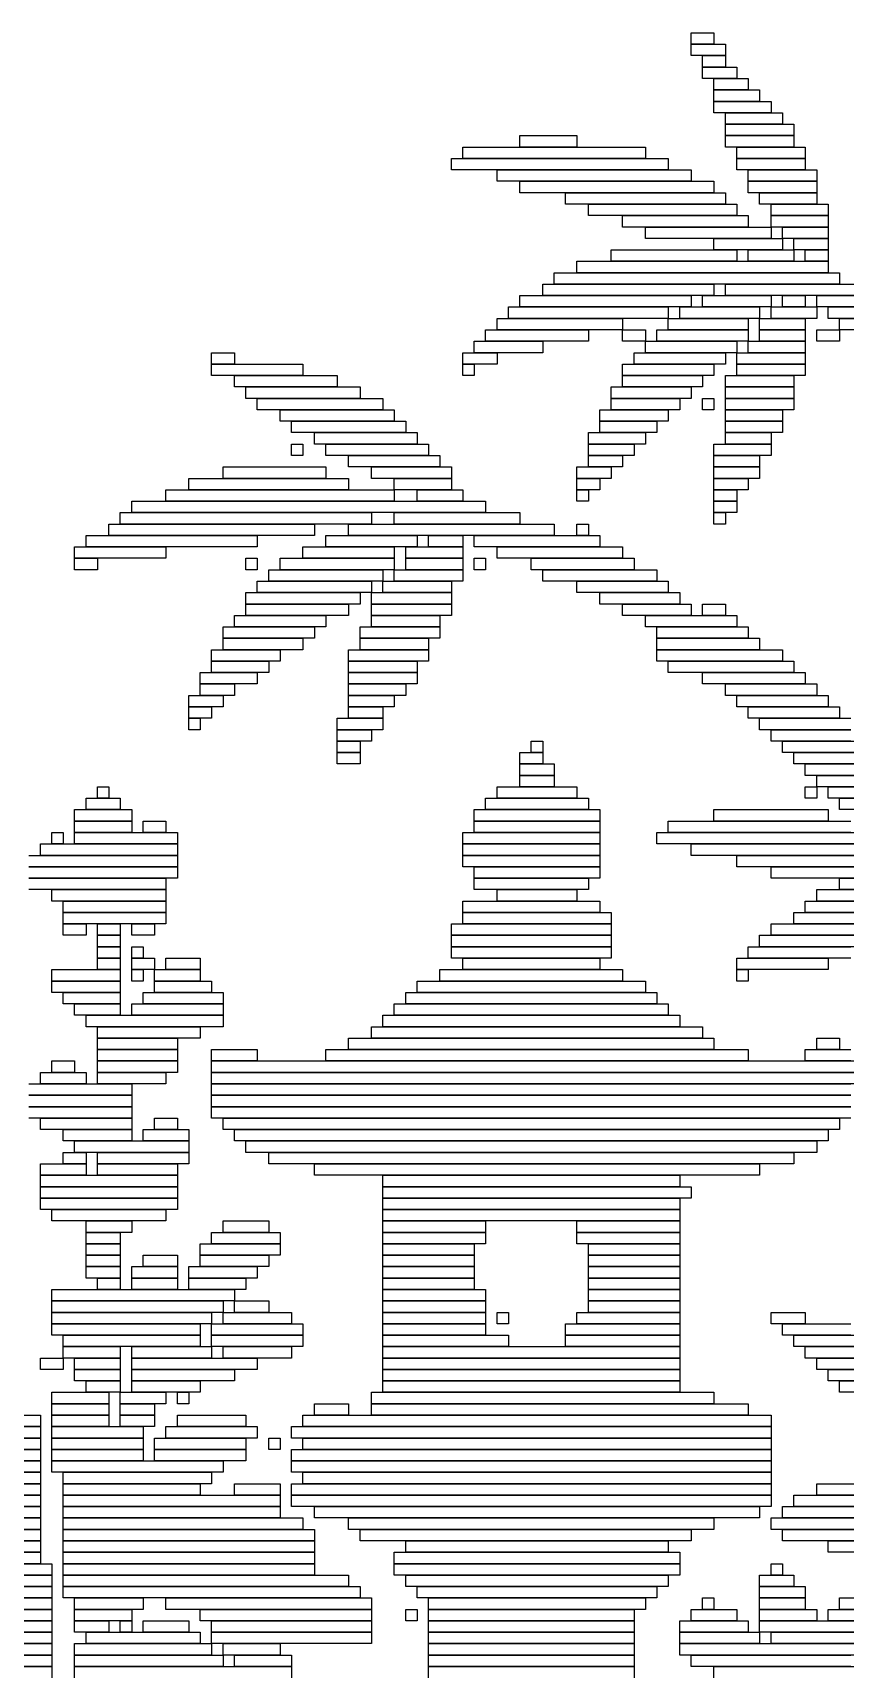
# Model space of a CAD drawing. Extents: x 39 to 985, y 65 to 958.
# Drawn here: x 832.3 to 903.5, y 193.5 to 337 of the extents above; entities that cross this region are included whole.
import ezdxf

# ---------------------------------------------------------------- set-up
doc = ezdxf.new("R2010")
doc.units = 0

msp = doc.modelspace()

# ---------------------------------------------------------------- linework, layer by layer
for p, q in [((890, 337), (892, 337)), ((890, 336), (890, 337)), ((892, 336), (890, 336)), ((890, 336), (893, 336)), ((890, 335), (890, 336)), ((892, 337), (892, 336)), ((893, 336), (893, 335)), ((893, 335), (890, 335)), ((891, 335), (893, 335)), ((891, 334), (891, 335)), ((893, 335), (893, 334)), ((893, 334), (891, 334)), ((891, 334), (894, 334)), ((891, 333), (891, 334)), ((894, 333), (891, 333)), ((892, 333), (895, 333)), ((892, 332), (892, 333)), ((894, 334), (894, 333)), ((895, 333), (895, 332)), ((895, 332), (892, 332)), ((892, 332), (896, 332)), ((892, 331), (892, 332)), ((896, 332), (896, 331)), ((896, 331), (892, 331)), ((892, 331), (897, 331)), ((892, 330), (892, 331)), ((897, 331), (897, 330)), ((897, 330), (892, 330)), ((893, 330), (898, 330)), ((893, 329), (893, 330)), ((898, 329), (893, 329)), ((893, 329), (899, 329)), ((893, 328), (893, 329)), ((898, 330), (898, 329)), ((899, 329), (899, 328)), ((875, 328), (880, 328)), ((875, 327), (875, 328)), ((880, 328), (880, 327)), ((899, 328), (893, 328)), ((893, 328), (899, 328)), ((893, 327), (893, 328)), ((899, 328), (899, 327)), ((869, 326), (888, 326)), ((869, 325), (869, 326)), ((870, 327), (886, 327)), ((870, 326), (870, 327)), ((886, 326), (870, 326)), ((880, 327), (875, 327)), ((886, 327), (886, 326)), ((888, 326), (888, 325)), ((899, 327), (893, 327)), ((894, 327), (900, 327)), ((894, 326), (894, 327)), ((900, 326), (894, 326)), ((894, 326), (900, 326)), ((894, 325), (894, 326)), ((900, 327), (900, 326)), ((900, 326), (900, 325)), ((888, 325), (869, 325)), ((873, 325), (890, 325)), ((873, 324), (873, 325)), ((890, 325), (890, 324)), ((900, 325), (894, 325)), ((895, 325), (901, 325)), ((895, 324), (895, 325)), ((901, 325), (901, 324)), ((890, 324), (873, 324)), ((875, 324), (892, 324)), ((875, 323), (875, 324)), ((892, 323), (875, 323)), ((879, 323), (893, 323)), ((879, 322), (879, 323)), ((892, 324), (892, 323)), ((893, 323), (893, 322)), ((901, 324), (895, 324)), ((895, 324), (901, 324)), ((895, 323), (895, 324)), ((901, 323), (895, 323)), ((896, 323), (901, 323)), ((896, 322), (896, 323)), ((901, 324), (901, 323)), ((901, 323), (901, 322)), ((893, 322), (879, 322)), ((881, 322), (894, 322)), ((881, 321), (881, 322)), ((894, 322), (894, 321)), ((901, 322), (896, 322)), ((897, 322), (902, 322)), ((897, 321), (897, 322)), ((902, 322), (902, 321)), ((894, 321), (881, 321)), ((884, 321), (895, 321)), ((884, 320), (884, 321)), ((895, 321), (895, 320)), ((902, 321), (897, 321)), ((897, 321), (902, 321)), ((897, 320), (897, 321)), ((902, 321), (902, 320)), ((895, 320), (884, 320)), ((886, 320), (897, 320)), ((886, 319), (886, 320)), ((897, 319), (886, 319)), ((892, 319), (898, 319)), ((892, 318), (892, 319)), ((902, 320), (897, 320)), ((897, 320), (897, 319)), ((898, 320), (902, 320)), ((898, 319), (898, 320)), ((902, 319), (898, 319)), ((898, 319), (898, 318)), ((899, 319), (902, 319)), ((899, 318), (899, 319)), ((902, 320), (902, 319)), ((902, 319), (902, 318)), ((883, 318), (894, 318)), ((883, 317), (883, 318)), ((898, 318), (892, 318)), ((894, 318), (894, 317)), ((895, 318), (899, 318)), ((895, 317), (895, 318)), ((902, 318), (899, 318)), ((899, 318), (899, 317)), ((900, 318), (902, 318)), ((900, 317), (900, 318)), ((902, 318), (902, 317)), ((878, 316), (903, 316)), ((878, 315), (878, 316)), ((880, 317), (902, 317)), ((880, 316), (880, 317)), ((902, 316), (880, 316)), ((894, 317), (883, 317)), ((899, 317), (895, 317)), ((902, 317), (900, 317)), ((902, 317), (902, 316)), ((903, 316), (903, 315)), ((877, 315), (892, 315)), ((877, 314), (877, 315)), ((903, 315), (878, 315)), ((892, 315), (892, 314)), ((893, 315), (905, 315)), ((893, 314), (893, 315)), ((874, 313), (888, 313)), ((874, 312), (874, 313)), ((875, 314), (890, 314)), ((875, 313), (875, 314)), ((890, 313), (875, 313)), ((892, 314), (877, 314)), ((888, 313), (888, 312)), ((889, 313), (896, 313)), ((889, 312), (889, 313)), ((890, 314), (890, 313)), ((891, 314), (897, 314)), ((891, 313), (891, 314)), ((897, 313), (891, 313)), ((905, 314), (893, 314)), ((896, 313), (896, 312)), ((897, 314), (897, 313)), ((897, 313), (901, 313)), ((897, 312), (897, 313)), ((898, 314), (900, 314)), ((898, 313), (898, 314)), ((900, 313), (898, 313)), ((900, 314), (900, 313)), ((901, 314), (906, 314)), ((901, 313), (901, 314)), ((906, 313), (901, 313)), ((901, 313), (901, 312)), ((902, 313), (907, 313)), ((902, 312), (902, 313)), ((873, 312), (884, 312)), ((873, 311), (873, 312)), ((888, 312), (874, 312)), ((884, 312), (884, 311)), ((888, 312), (895, 312)), ((888, 311), (888, 312)), ((896, 312), (889, 312)), ((895, 312), (895, 311)), ((896, 312), (900, 312)), ((896, 311), (896, 312)), ((901, 312), (897, 312)), ((900, 312), (900, 311)), ((907, 312), (902, 312)), ((903, 312), (908, 312)), ((903, 311), (903, 312)), ((871, 310), (877, 310)), ((871, 309), (871, 310)), ((872, 311), (881, 311)), ((872, 310), (872, 311)), ((881, 310), (872, 310)), ((884, 311), (873, 311)), ((877, 310), (877, 309)), ((881, 311), (881, 310)), ((884, 311), (886, 311)), ((884, 310), (884, 311)), ((886, 310), (884, 310)), ((886, 311), (886, 310)), ((886, 310), (894, 310)), ((886, 309), (886, 310)), ((887, 311), (895, 311)), ((887, 310), (887, 311)), ((895, 310), (887, 310)), ((895, 311), (888, 311)), ((894, 310), (894, 309)), ((895, 311), (895, 310)), ((895, 310), (900, 310)), ((895, 309), (895, 310)), ((900, 311), (896, 311)), ((896, 311), (900, 311)), ((896, 310), (896, 311)), ((900, 310), (896, 310)), ((900, 311), (900, 310)), ((900, 310), (900, 309)), ((901, 311), (903, 311)), ((901, 310), (901, 311)), ((903, 310), (901, 310)), ((908, 311), (903, 311)), ((903, 311), (903, 310)), ((848, 309), (850, 309)), ((848, 308), (848, 309)), ((850, 309), (850, 308)), ((870, 309), (873, 309)), ((870, 308), (870, 309)), ((877, 309), (871, 309)), ((873, 309), (873, 308)), ((885, 309), (893, 309)), ((885, 308), (885, 309)), ((894, 309), (886, 309)), ((893, 309), (893, 308)), ((894, 309), (900, 309)), ((894, 308), (894, 309)), ((900, 309), (895, 309)), ((900, 309), (900, 308)), ((850, 308), (848, 308)), ((848, 308), (856, 308)), ((848, 307), (848, 308)), ((856, 308), (856, 307)), ((873, 308), (870, 308)), ((870, 308), (871, 308)), ((870, 307), (870, 308)), ((871, 308), (871, 307)), ((884, 308), (892, 308)), ((884, 307), (884, 308)), ((893, 308), (885, 308)), ((892, 308), (892, 307)), ((900, 308), (894, 308)), ((894, 308), (900, 308)), ((894, 307), (894, 308)), ((900, 308), (900, 307)), ((856, 307), (848, 307)), ((850, 307), (859, 307)), ((850, 306), (850, 307)), ((859, 306), (850, 306)), ((851, 306), (861, 306)), ((851, 305), (851, 306)), ((859, 307), (859, 306)), ((861, 306), (861, 305)), ((871, 307), (870, 307)), ((883, 306), (890, 306)), ((883, 305), (883, 306)), ((892, 307), (884, 307)), ((884, 307), (891, 307)), ((884, 306), (884, 307)), ((891, 306), (884, 306)), ((890, 306), (890, 305)), ((891, 307), (891, 306)), ((893, 307), (899, 307)), ((893, 306), (893, 307)), ((899, 306), (893, 306)), ((893, 306), (899, 306)), ((893, 305), (893, 306)), ((900, 307), (894, 307)), ((899, 307), (899, 306)), ((899, 306), (899, 305)), ((861, 305), (851, 305)), ((852, 305), (863, 305)), ((852, 304), (852, 305)), ((863, 305), (863, 304)), ((890, 305), (883, 305)), ((883, 305), (889, 305)), ((883, 304), (883, 305)), ((889, 305), (889, 304)), ((891, 305), (892, 305)), ((891, 304), (891, 305)), ((892, 305), (892, 304)), ((899, 305), (893, 305)), ((893, 305), (899, 305)), ((893, 304), (893, 305)), ((899, 305), (899, 304)), ((863, 304), (852, 304)), ((854, 304), (864, 304)), ((854, 303), (854, 304)), ((864, 303), (854, 303)), ((855, 303), (865, 303)), ((855, 302), (855, 303)), ((864, 304), (864, 303)), ((865, 303), (865, 302)), ((882, 304), (888, 304)), ((882, 303), (882, 304)), ((888, 303), (882, 303)), ((882, 303), (887, 303)), ((882, 302), (882, 303)), ((889, 304), (883, 304)), ((887, 303), (887, 302)), ((888, 304), (888, 303)), ((892, 304), (891, 304)), ((899, 304), (893, 304)), ((893, 304), (898, 304)), ((893, 303), (893, 304)), ((898, 303), (893, 303)), ((893, 303), (898, 303)), ((893, 302), (893, 303)), ((898, 304), (898, 303)), ((898, 303), (898, 302)), ((865, 302), (855, 302)), ((857, 302), (866, 302)), ((857, 301), (857, 302)), ((866, 302), (866, 301)), ((881, 302), (886, 302)), ((881, 301), (881, 302)), ((887, 302), (882, 302)), ((886, 302), (886, 301)), ((898, 302), (893, 302)), ((893, 302), (897, 302)), ((893, 301), (893, 302)), ((897, 302), (897, 301)), ((855, 301), (856, 301)), ((855, 300), (855, 301)), ((856, 300), (855, 300)), ((856, 301), (856, 300)), ((866, 301), (857, 301)), ((858, 301), (867, 301)), ((858, 300), (858, 301)), ((867, 300), (858, 300)), ((860, 300), (868, 300)), ((860, 299), (860, 300)), ((867, 301), (867, 300)), ((868, 300), (868, 299)), ((886, 301), (881, 301)), ((881, 301), (885, 301)), ((881, 300), (881, 301)), ((885, 300), (881, 300)), ((881, 300), (884, 300)), ((881, 299), (881, 300)), ((884, 300), (884, 299)), ((885, 301), (885, 300)), ((892, 301), (897, 301)), ((892, 300), (892, 301)), ((897, 300), (892, 300)), ((892, 300), (896, 300)), ((892, 299), (892, 300)), ((897, 301), (893, 301)), ((896, 300), (896, 299)), ((897, 301), (897, 300)), ((849, 299), (858, 299)), ((849, 298), (849, 299)), ((858, 299), (858, 298)), ((868, 299), (860, 299)), ((862, 299), (869, 299)), ((862, 298), (862, 299)), ((869, 299), (869, 298)), ((880, 299), (883, 299)), ((880, 298), (880, 299)), ((884, 299), (881, 299)), ((883, 299), (883, 298)), ((896, 299), (892, 299)), ((892, 299), (896, 299)), ((892, 298), (892, 299)), ((896, 299), (896, 298)), ((846, 298), (860, 298)), ((846, 297), (846, 298)), ((858, 298), (849, 298)), ((860, 298), (860, 297)), ((869, 298), (862, 298)), ((864, 298), (869, 298)), ((864, 297), (864, 298)), ((869, 298), (869, 297)), ((883, 298), (880, 298)), ((880, 298), (882, 298)), ((880, 297), (880, 298)), ((882, 298), (882, 297)), ((896, 298), (892, 298)), ((892, 298), (895, 298)), ((892, 297), (892, 298)), ((895, 298), (895, 297)), ((841, 296), (872, 296)), ((841, 295), (841, 296)), ((844, 297), (864, 297)), ((844, 296), (844, 297)), ((864, 296), (844, 296)), ((860, 297), (846, 297)), ((869, 297), (864, 297)), ((864, 297), (864, 296)), ((866, 297), (870, 297)), ((866, 296), (866, 297)), ((870, 296), (866, 296)), ((870, 297), (870, 296)), ((872, 296), (872, 295)), ((882, 297), (880, 297)), ((880, 297), (881, 297)), ((880, 296), (880, 297)), ((881, 296), (880, 296)), ((881, 297), (881, 296)), ((895, 297), (892, 297)), ((892, 297), (894, 297)), ((892, 296), (892, 297)), ((894, 296), (892, 296)), ((892, 296), (894, 296)), ((892, 295), (892, 296)), ((894, 297), (894, 296)), ((894, 296), (894, 295)), ((840, 295), (862, 295)), ((840, 294), (840, 295)), ((872, 295), (841, 295)), ((862, 295), (862, 294)), ((864, 295), (875, 295)), ((864, 294), (864, 295)), ((875, 295), (875, 294)), ((894, 295), (892, 295)), ((892, 295), (893, 295)), ((892, 294), (892, 295)), ((893, 295), (893, 294)), ((837, 293), (852, 293)), ((837, 292), (837, 293)), ((839, 294), (857, 294)), ((839, 293), (839, 294)), ((857, 293), (839, 293)), ((862, 294), (840, 294)), ((852, 293), (852, 292)), ((857, 294), (857, 293)), ((858, 293), (866, 293)), ((858, 292), (858, 293)), ((860, 294), (878, 294)), ((860, 293), (860, 294)), ((878, 293), (860, 293)), ((875, 294), (864, 294)), ((866, 293), (866, 292)), ((867, 293), (870, 293)), ((867, 292), (867, 293)), ((870, 293), (870, 292)), ((871, 293), (882, 293)), ((871, 292), (871, 293)), ((878, 294), (878, 293)), ((880, 294), (881, 294)), ((880, 293), (880, 294)), ((881, 293), (880, 293)), ((881, 294), (881, 293)), ((882, 293), (882, 292)), ((893, 294), (892, 294)), ((836, 292), (844, 292)), ((836, 291), (836, 292)), ((852, 292), (837, 292)), ((844, 292), (844, 291)), ((856, 292), (864, 292)), ((856, 291), (856, 292)), ((866, 292), (858, 292)), ((864, 292), (864, 291)), ((865, 292), (870, 292)), ((865, 291), (865, 292)), ((870, 292), (867, 292)), ((870, 292), (870, 291)), ((882, 292), (871, 292)), ((873, 292), (884, 292)), ((873, 291), (873, 292)), ((884, 292), (884, 291)), ((844, 291), (836, 291)), ((836, 291), (838, 291)), ((836, 290), (836, 291)), ((838, 290), (836, 290)), ((838, 291), (838, 290)), ((851, 291), (852, 291)), ((851, 290), (851, 291)), ((852, 290), (851, 290)), ((852, 291), (852, 290)), ((853, 290), (863, 290)), ((853, 289), (853, 290)), ((854, 291), (864, 291)), ((854, 290), (854, 291)), ((864, 290), (854, 290)), ((864, 291), (856, 291)), ((863, 290), (863, 289)), ((864, 291), (864, 290)), ((864, 290), (870, 290)), ((864, 289), (864, 290)), ((870, 291), (865, 291)), ((865, 291), (870, 291)), ((865, 290), (865, 291)), ((870, 290), (865, 290)), ((870, 291), (870, 290)), ((870, 290), (870, 289)), ((871, 291), (872, 291)), ((871, 290), (871, 291)), ((872, 290), (871, 290)), ((872, 291), (872, 290)), ((884, 291), (873, 291)), ((876, 291), (885, 291)), ((876, 290), (876, 291)), ((885, 290), (876, 290)), ((877, 290), (887, 290)), ((877, 289), (877, 290)), ((885, 291), (885, 290)), ((887, 290), (887, 289)), ((852, 289), (862, 289)), ((852, 288), (852, 289)), ((863, 289), (853, 289)), ((862, 289), (862, 288)), ((863, 289), (869, 289)), ((863, 288), (863, 289)), ((870, 289), (864, 289)), ((869, 289), (869, 288)), ((887, 289), (877, 289)), ((880, 289), (888, 289)), ((880, 288), (880, 289)), ((888, 289), (888, 288)), ((851, 288), (861, 288)), ((851, 287), (851, 288)), ((861, 287), (851, 287)), ((851, 287), (860, 287)), ((851, 286), (851, 287)), ((862, 288), (852, 288)), ((860, 287), (860, 286)), ((861, 288), (861, 287)), ((862, 288), (869, 288)), ((862, 287), (862, 288)), ((869, 287), (862, 287)), ((862, 287), (869, 287)), ((862, 286), (862, 287)), ((869, 288), (863, 288)), ((869, 288), (869, 287)), ((869, 287), (869, 286)), ((888, 288), (880, 288)), ((882, 288), (889, 288)), ((882, 287), (882, 288)), ((889, 287), (882, 287)), ((884, 287), (890, 287)), ((884, 286), (884, 287)), ((889, 288), (889, 287)), ((890, 287), (890, 286)), ((891, 287), (893, 287)), ((891, 286), (891, 287)), ((893, 287), (893, 286)), ((850, 286), (858, 286)), ((850, 285), (850, 286)), ((860, 286), (851, 286)), ((858, 286), (858, 285)), ((869, 286), (862, 286)), ((862, 286), (868, 286)), ((862, 285), (862, 286)), ((868, 286), (868, 285)), ((890, 286), (884, 286)), ((886, 286), (894, 286)), ((886, 285), (886, 286)), ((893, 286), (891, 286)), ((894, 286), (894, 285)), ((849, 285), (857, 285)), ((849, 284), (849, 285)), ((858, 285), (850, 285)), ((857, 285), (857, 284)), ((861, 285), (868, 285)), ((861, 284), (861, 285)), ((868, 285), (862, 285)), ((868, 285), (868, 284)), ((894, 285), (886, 285)), ((887, 285), (895, 285)), ((887, 284), (887, 285)), ((895, 285), (895, 284)), ((848, 283), (854, 283)), ((848, 282), (848, 283)), ((857, 284), (849, 284)), ((849, 284), (856, 284)), ((849, 283), (849, 284)), ((856, 283), (849, 283)), ((854, 283), (854, 282)), ((856, 284), (856, 283)), ((860, 283), (867, 283)), ((860, 282), (860, 283)), ((868, 284), (861, 284)), ((861, 284), (867, 284)), ((861, 283), (861, 284)), ((867, 283), (861, 283)), ((867, 284), (867, 283)), ((867, 283), (867, 282)), ((895, 284), (887, 284)), ((887, 284), (896, 284)), ((887, 283), (887, 284)), ((896, 283), (887, 283)), ((887, 283), (898, 283)), ((887, 282), (887, 283)), ((896, 284), (896, 283)), ((898, 283), (898, 282)), ((854, 282), (848, 282)), ((848, 282), (853, 282)), ((848, 281), (848, 282)), ((853, 282), (853, 281)), ((867, 282), (860, 282)), ((860, 282), (866, 282)), ((860, 281), (860, 282)), ((866, 282), (866, 281)), ((898, 282), (887, 282)), ((888, 282), (899, 282)), ((888, 281), (888, 282)), ((899, 282), (899, 281)), ((847, 281), (852, 281)), ((847, 280), (847, 281)), ((852, 280), (847, 280)), ((847, 280), (850, 280)), ((847, 279), (847, 280)), ((853, 281), (848, 281)), ((850, 280), (850, 279)), ((852, 281), (852, 280)), ((866, 281), (860, 281)), ((860, 281), (866, 281)), ((860, 280), (860, 281)), ((866, 280), (860, 280)), ((860, 280), (865, 280)), ((860, 279), (860, 280)), ((865, 280), (865, 279)), ((866, 281), (866, 280)), ((899, 281), (888, 281)), ((891, 281), (900, 281)), ((891, 280), (891, 281)), ((900, 280), (891, 280)), ((893, 280), (901, 280)), ((893, 279), (893, 280)), ((900, 281), (900, 280)), ((901, 280), (901, 279)), ((846, 279), (849, 279)), ((846, 278), (846, 279)), ((850, 279), (847, 279)), ((849, 279), (849, 278)), ((865, 279), (860, 279)), ((860, 279), (864, 279)), ((860, 278), (860, 279)), ((864, 279), (864, 278)), ((901, 279), (893, 279)), ((894, 279), (902, 279)), ((894, 278), (894, 279)), ((902, 279), (902, 278)), ((849, 278), (846, 278)), ((846, 278), (848, 278)), ((846, 277), (846, 278)), ((848, 277), (846, 277)), ((846, 277), (847, 277)), ((846, 276), (846, 277)), ((847, 277), (847, 276)), ((848, 278), (848, 277)), ((859, 277), (863, 277)), ((859, 276), (859, 277)), ((864, 278), (860, 278)), ((860, 278), (863, 278)), ((860, 277), (860, 278)), ((863, 277), (860, 277)), ((863, 278), (863, 277)), ((863, 277), (863, 276)), ((902, 278), (894, 278)), ((895, 278), (903, 278)), ((895, 277), (895, 278)), ((903, 277), (895, 277)), ((896, 277), (904, 277)), ((896, 276), (896, 277)), ((903, 278), (903, 277)), ((847, 276), (846, 276)), ((863, 276), (859, 276)), ((859, 276), (862, 276)), ((859, 275), (859, 276)), ((862, 276), (862, 275)), ((904, 276), (896, 276)), ((897, 276), (904, 276)), ((897, 275), (897, 276)), ((862, 275), (859, 275)), ((859, 275), (861, 275)), ((859, 274), (859, 275)), ((861, 275), (861, 274)), ((876, 275), (877, 275)), ((876, 274), (876, 275)), ((877, 275), (877, 274)), ((904, 275), (897, 275)), ((898, 275), (905, 275)), ((898, 274), (898, 275)), ((861, 274), (859, 274)), ((859, 274), (861, 274)), ((859, 273), (859, 274)), ((861, 273), (859, 273)), ((861, 274), (861, 273)), ((875, 274), (877, 274)), ((875, 273), (875, 274)), ((877, 273), (875, 273)), ((875, 273), (878, 273)), ((875, 272), (875, 273)), ((877, 274), (876, 274)), ((877, 274), (877, 273)), ((878, 273), (878, 272)), ((905, 274), (898, 274)), ((899, 274), (911, 274)), ((899, 273), (899, 274)), ((911, 273), (899, 273)), ((900, 273), (906, 273)), ((900, 272), (900, 273)), ((878, 272), (875, 272)), ((875, 272), (878, 272)), ((875, 271), (875, 272)), ((878, 272), (878, 271)), ((906, 272), (900, 272)), ((901, 272), (911, 272)), ((901, 271), (901, 272)), ((837, 270), (840, 270)), ((837, 269), (837, 270)), ((838, 271), (839, 271)), ((838, 270), (838, 271)), ((839, 270), (838, 270)), ((839, 271), (839, 270)), ((840, 270), (840, 269)), ((872, 270), (881, 270)), ((872, 269), (872, 270)), ((873, 271), (880, 271)), ((873, 270), (873, 271)), ((880, 270), (873, 270)), ((878, 271), (875, 271)), ((880, 271), (880, 270)), ((881, 270), (881, 269)), ((900, 271), (901, 271)), ((900, 270), (900, 271)), ((901, 270), (900, 270)), ((911, 271), (901, 271)), ((901, 271), (901, 270)), ((902, 271), (907, 271)), ((902, 270), (902, 271)), ((907, 270), (902, 270)), ((903, 270), (910, 270)), ((903, 269), (903, 270)), ((836, 269), (841, 269)), ((836, 268), (836, 269)), ((840, 269), (837, 269)), ((841, 269), (841, 268)), ((871, 269), (882, 269)), ((871, 268), (871, 269)), ((881, 269), (872, 269)), ((882, 269), (882, 268)), ((892, 269), (902, 269)), ((892, 268), (892, 269)), ((902, 269), (902, 268)), ((910, 269), (903, 269)), ((834, 267), (835, 267)), ((834, 266), (834, 267)), ((835, 267), (835, 266)), ((841, 268), (836, 268)), ((836, 268), (841, 268)), ((836, 267), (836, 268)), ((841, 267), (836, 267)), ((836, 267), (845, 267)), ((836, 266), (836, 267)), ((841, 268), (841, 267)), ((842, 268), (844, 268)), ((842, 267), (842, 268)), ((844, 267), (842, 267)), ((844, 268), (844, 267)), ((845, 267), (845, 266)), ((870, 267), (882, 267)), ((870, 266), (870, 267)), ((882, 268), (871, 268)), ((871, 268), (882, 268)), ((871, 267), (871, 268)), ((882, 267), (871, 267)), ((882, 268), (882, 267)), ((882, 267), (882, 266)), ((887, 267), (905, 267)), ((887, 266), (887, 267)), ((888, 268), (904, 268)), ((888, 267), (888, 268)), ((904, 267), (888, 267)), ((902, 268), (892, 268)), ((833, 266), (845, 266)), ((833, 265), (833, 266)), ((835, 266), (834, 266)), ((845, 266), (836, 266)), ((845, 266), (845, 265)), ((882, 266), (870, 266)), ((870, 266), (882, 266)), ((870, 265), (870, 266)), ((882, 266), (882, 265)), ((905, 266), (887, 266)), ((890, 266), (906, 266)), ((890, 265), (890, 266)), ((832, 265), (845, 265)), ((845, 265), (833, 265)), ((845, 265), (845, 264)), ((882, 265), (870, 265)), ((870, 265), (882, 265)), ((870, 264), (870, 265)), ((882, 265), (882, 264)), ((906, 265), (890, 265)), ((894, 265), (907, 265)), ((894, 264), (894, 265)), ((845, 264), (832, 264)), ((832, 264), (845, 264)), ((845, 263), (832, 263)), ((832, 263), (844, 263)), ((844, 263), (844, 262)), ((845, 264), (845, 263)), ((882, 264), (870, 264)), ((871, 264), (882, 264)), ((871, 263), (871, 264)), ((882, 263), (871, 263)), ((871, 263), (881, 263)), ((871, 262), (871, 263)), ((881, 263), (881, 262)), ((882, 264), (882, 263)), ((907, 264), (894, 264)), ((897, 264), (915, 264)), ((897, 263), (897, 264)), ((915, 263), (897, 263)), ((903, 263), (915, 263)), ((903, 262), (903, 263)), ((844, 262), (832, 262)), ((834, 262), (844, 262)), ((834, 261), (834, 262)), ((844, 262), (844, 261)), ((881, 262), (871, 262)), ((873, 262), (880, 262)), ((873, 261), (873, 262)), ((880, 262), (880, 261)), ((901, 262), (914, 262)), ((901, 261), (901, 262)), ((915, 262), (903, 262)), ((844, 261), (834, 261)), ((835, 261), (844, 261)), ((835, 260), (835, 261)), ((844, 260), (835, 260)), ((835, 260), (844, 260)), ((835, 259), (835, 260)), ((844, 261), (844, 260)), ((844, 260), (844, 259)), ((870, 261), (882, 261)), ((870, 260), (870, 261)), ((882, 260), (870, 260)), ((870, 260), (883, 260)), ((870, 259), (870, 260)), ((880, 261), (873, 261)), ((882, 261), (882, 260)), ((883, 260), (883, 259)), ((899, 260), (915, 260)), ((899, 259), (899, 260)), ((900, 261), (914, 261)), ((900, 260), (900, 261)), ((914, 260), (900, 260)), ((914, 261), (901, 261)), ((844, 259), (835, 259)), ((835, 259), (837, 259)), ((835, 258), (835, 259)), ((837, 259), (837, 258)), ((838, 259), (840, 259)), ((838, 258), (838, 259)), ((840, 259), (840, 258)), ((841, 259), (843, 259)), ((841, 258), (841, 259)), ((843, 259), (843, 258)), ((869, 259), (883, 259)), ((869, 258), (869, 259)), ((883, 259), (870, 259)), ((883, 259), (883, 258)), ((897, 259), (908, 259)), ((897, 258), (897, 259)), ((915, 259), (899, 259)), ((837, 258), (835, 258)), ((840, 258), (838, 258)), ((838, 258), (840, 258)), ((838, 257), (838, 258)), ((840, 257), (838, 257)), ((838, 257), (840, 257)), ((838, 256), (838, 257)), ((840, 258), (840, 257)), ((840, 257), (840, 256)), ((843, 258), (841, 258)), ((841, 257), (842, 257)), ((841, 256), (841, 257)), ((842, 257), (842, 256)), ((883, 258), (869, 258)), ((869, 258), (883, 258)), ((869, 257), (869, 258)), ((883, 257), (869, 257)), ((869, 257), (883, 257)), ((869, 256), (869, 257)), ((883, 258), (883, 257)), ((883, 257), (883, 256)), ((895, 257), (904, 257)), ((895, 256), (895, 257)), ((896, 258), (906, 258)), ((896, 257), (896, 258)), ((906, 257), (896, 257)), ((908, 258), (897, 258)), ((840, 256), (838, 256)), ((838, 256), (840, 256)), ((838, 255), (838, 256)), ((840, 256), (840, 255)), ((842, 256), (841, 256)), ((841, 256), (843, 256)), ((841, 255), (841, 256)), ((843, 256), (843, 255)), ((844, 256), (847, 256)), ((844, 255), (844, 256)), ((847, 256), (847, 255)), ((883, 256), (869, 256)), ((870, 256), (882, 256)), ((870, 255), (870, 256)), ((882, 256), (882, 255)), ((894, 256), (902, 256)), ((894, 255), (894, 256)), ((904, 256), (895, 256)), ((902, 256), (902, 255)), ((834, 255), (840, 255)), ((834, 254), (834, 255)), ((840, 254), (834, 254)), ((834, 254), (840, 254)), ((834, 253), (834, 254)), ((840, 255), (838, 255)), ((840, 255), (840, 254)), ((840, 254), (840, 253)), ((843, 255), (841, 255)), ((841, 255), (842, 255)), ((841, 254), (841, 255)), ((842, 254), (841, 254)), ((842, 255), (842, 254)), ((843, 255), (847, 255)), ((843, 254), (843, 255)), ((847, 254), (843, 254)), ((843, 254), (848, 254)), ((843, 253), (843, 254)), ((847, 255), (844, 255)), ((847, 255), (847, 254)), ((848, 254), (848, 253)), ((866, 254), (886, 254)), ((866, 253), (866, 254)), ((868, 255), (884, 255)), ((868, 254), (868, 255)), ((884, 254), (868, 254)), ((882, 255), (870, 255)), ((884, 255), (884, 254)), ((886, 254), (886, 253)), ((902, 255), (894, 255)), ((894, 255), (895, 255)), ((894, 254), (894, 255)), ((895, 254), (894, 254)), ((895, 255), (895, 254)), ((840, 253), (834, 253)), ((835, 253), (840, 253)), ((835, 252), (835, 253)), ((840, 253), (840, 252)), ((842, 253), (849, 253)), ((842, 252), (842, 253)), ((848, 253), (843, 253)), ((849, 253), (849, 252)), ((865, 253), (887, 253)), ((865, 252), (865, 253)), ((886, 253), (866, 253)), ((887, 253), (887, 252)), ((840, 252), (835, 252)), ((836, 252), (840, 252)), ((836, 251), (836, 252)), ((840, 252), (840, 251)), ((841, 252), (849, 252)), ((841, 251), (841, 252)), ((849, 252), (842, 252)), ((849, 252), (849, 251)), ((864, 252), (888, 252)), ((864, 251), (864, 252)), ((887, 252), (865, 252)), ((888, 252), (888, 251)), ((840, 251), (836, 251)), ((837, 251), (849, 251)), ((837, 250), (837, 251)), ((849, 250), (837, 250)), ((838, 250), (847, 250)), ((838, 249), (838, 250)), ((849, 251), (841, 251)), ((847, 250), (847, 249)), ((849, 251), (849, 250)), ((862, 250), (891, 250)), ((862, 249), (862, 250)), ((863, 251), (889, 251)), ((863, 250), (863, 251)), ((889, 250), (863, 250)), ((888, 251), (864, 251)), ((889, 251), (889, 250)), ((891, 250), (891, 249)), ((847, 249), (838, 249)), ((838, 249), (845, 249)), ((838, 248), (838, 249)), ((845, 249), (845, 248)), ((860, 249), (892, 249)), ((860, 248), (860, 249)), ((891, 249), (862, 249)), ((892, 249), (892, 248)), ((901, 249), (903, 249)), ((901, 248), (901, 249)), ((903, 249), (903, 248)), ((834, 247), (836, 247)), ((834, 246), (834, 247)), ((836, 247), (836, 246)), ((845, 248), (838, 248)), ((838, 248), (845, 248)), ((838, 247), (838, 248)), ((845, 247), (838, 247)), ((838, 247), (845, 247)), ((838, 246), (838, 247)), ((845, 248), (845, 247)), ((845, 247), (845, 246)), ((848, 248), (852, 248)), ((848, 247), (848, 248)), ((852, 247), (848, 247)), ((848, 247), (905, 247)), ((848, 246), (848, 247)), ((852, 248), (852, 247)), ((858, 248), (895, 248)), ((858, 247), (858, 248)), ((895, 247), (858, 247)), ((892, 248), (860, 248)), ((895, 248), (895, 247)), ((900, 248), (904, 248)), ((900, 247), (900, 248)), ((904, 247), (900, 247)), ((903, 248), (901, 248)), ((833, 246), (837, 246)), ((833, 245), (833, 246)), ((836, 246), (834, 246)), ((837, 246), (837, 245)), ((845, 246), (838, 246)), ((838, 246), (844, 246)), ((838, 245), (838, 246)), ((844, 246), (844, 245)), ((905, 246), (848, 246)), ((848, 246), (905, 246)), ((848, 245), (848, 246)), ((832, 245), (841, 245)), ((841, 244), (832, 244)), ((832, 244), (841, 244)), ((837, 245), (833, 245)), ((844, 245), (838, 245)), ((841, 245), (841, 244)), ((841, 244), (841, 243)), ((905, 245), (848, 245)), ((848, 245), (904, 245)), ((848, 244), (848, 245)), ((904, 244), (848, 244)), ((848, 244), (904, 244)), ((848, 243), (848, 244)), ((841, 243), (832, 243)), ((832, 243), (841, 243)), ((841, 243), (841, 242)), ((904, 243), (848, 243)), ((848, 243), (904, 243)), ((848, 242), (848, 243)), ((841, 242), (832, 242)), ((833, 242), (841, 242)), ((833, 241), (833, 242)), ((841, 242), (841, 241)), ((843, 242), (845, 242)), ((843, 241), (843, 242)), ((845, 242), (845, 241)), ((904, 242), (848, 242)), ((849, 242), (903, 242)), ((849, 241), (849, 242)), ((903, 242), (903, 241)), ((841, 241), (833, 241)), ((835, 241), (841, 241)), ((835, 240), (835, 241)), ((841, 240), (835, 240)), ((836, 240), (846, 240)), ((836, 239), (836, 240)), ((841, 241), (841, 240)), ((842, 241), (846, 241)), ((842, 240), (842, 241)), ((846, 240), (842, 240)), ((845, 241), (843, 241)), ((846, 241), (846, 240)), ((846, 240), (846, 239)), ((903, 241), (849, 241)), ((850, 241), (902, 241)), ((850, 240), (850, 241)), ((902, 240), (850, 240)), ((851, 240), (901, 240)), ((851, 239), (851, 240)), ((901, 240), (901, 239)), ((902, 241), (902, 240)), ((835, 239), (837, 239)), ((835, 238), (835, 239)), ((846, 239), (836, 239)), ((837, 239), (837, 238)), ((838, 239), (846, 239)), ((838, 238), (838, 239)), ((846, 239), (846, 238)), ((901, 239), (851, 239)), ((853, 239), (899, 239)), ((853, 238), (853, 239)), ((899, 239), (899, 238)), ((833, 238), (837, 238)), ((833, 237), (833, 238)), ((837, 237), (833, 237)), ((833, 237), (845, 237)), ((833, 236), (833, 237)), ((837, 238), (835, 238)), ((837, 238), (837, 237)), ((846, 238), (838, 238)), ((838, 238), (845, 238)), ((838, 237), (838, 238)), ((845, 237), (838, 237)), ((845, 238), (845, 237)), ((845, 237), (845, 236)), ((899, 238), (853, 238)), ((857, 238), (896, 238)), ((857, 237), (857, 238)), ((896, 237), (857, 237)), ((863, 237), (889, 237)), ((863, 236), (863, 237)), ((889, 237), (889, 236)), ((896, 238), (896, 237)), ((845, 236), (833, 236)), ((833, 236), (845, 236)), ((833, 235), (833, 236)), ((845, 236), (845, 235)), ((889, 236), (863, 236)), ((863, 236), (890, 236)), ((863, 235), (863, 236)), ((890, 236), (890, 235)), ((845, 235), (833, 235)), ((833, 235), (845, 235)), ((833, 234), (833, 235)), ((845, 234), (833, 234)), ((834, 234), (844, 234)), ((834, 233), (834, 234)), ((844, 234), (844, 233)), ((845, 235), (845, 234)), ((890, 235), (863, 235)), ((863, 235), (889, 235)), ((863, 234), (863, 235)), ((889, 234), (863, 234)), ((863, 234), (889, 234)), ((863, 233), (863, 234)), ((889, 235), (889, 234)), ((889, 234), (889, 233)), ((844, 233), (834, 233)), ((837, 233), (841, 233)), ((837, 232), (837, 233)), ((841, 233), (841, 232)), ((849, 233), (853, 233)), ((849, 232), (849, 233)), ((853, 233), (853, 232)), ((889, 233), (863, 233)), ((863, 233), (872, 233)), ((863, 232), (863, 233)), ((872, 233), (872, 232)), ((880, 233), (889, 233)), ((880, 232), (880, 233)), ((889, 233), (889, 232)), ((841, 232), (837, 232)), ((837, 232), (840, 232)), ((837, 231), (837, 232)), ((840, 232), (840, 231)), ((848, 232), (854, 232)), ((848, 231), (848, 232)), ((853, 232), (849, 232)), ((854, 232), (854, 231)), ((872, 232), (863, 232)), ((863, 232), (872, 232)), ((863, 231), (863, 232)), ((872, 232), (872, 231)), ((889, 232), (880, 232)), ((880, 232), (889, 232)), ((880, 231), (880, 232)), ((889, 232), (889, 231)), ((840, 231), (837, 231)), ((837, 231), (840, 231)), ((837, 230), (837, 231)), ((840, 230), (837, 230)), ((837, 230), (840, 230)), ((837, 229), (837, 230)), ((840, 231), (840, 230)), ((840, 230), (840, 229)), ((842, 230), (845, 230)), ((842, 229), (842, 230)), ((845, 230), (845, 229)), ((847, 231), (854, 231)), ((847, 230), (847, 231)), ((854, 230), (847, 230)), ((847, 230), (853, 230)), ((847, 229), (847, 230)), ((854, 231), (848, 231)), ((853, 230), (853, 229)), ((854, 231), (854, 230)), ((872, 231), (863, 231)), ((863, 231), (871, 231)), ((863, 230), (863, 231)), ((871, 230), (863, 230)), ((863, 230), (871, 230)), ((863, 229), (863, 230)), ((871, 231), (871, 230)), ((871, 230), (871, 229)), ((889, 231), (880, 231)), ((881, 231), (889, 231)), ((881, 230), (881, 231)), ((889, 230), (881, 230)), ((881, 230), (889, 230)), ((881, 229), (881, 230)), ((889, 231), (889, 230)), ((889, 230), (889, 229)), ((840, 229), (837, 229)), ((837, 229), (840, 229)), ((837, 228), (837, 229)), ((840, 229), (840, 228)), ((841, 229), (845, 229)), ((841, 228), (841, 229)), ((845, 229), (842, 229)), ((845, 229), (845, 228)), ((846, 229), (852, 229)), ((846, 228), (846, 229)), ((853, 229), (847, 229)), ((852, 229), (852, 228)), ((871, 229), (863, 229)), ((863, 229), (871, 229)), ((863, 228), (863, 229)), ((871, 229), (871, 228)), ((889, 229), (881, 229)), ((881, 229), (889, 229)), ((881, 228), (881, 229)), ((889, 229), (889, 228)), ((834, 227), (850, 227)), ((834, 226), (834, 227)), ((840, 228), (837, 228)), ((838, 228), (840, 228)), ((838, 227), (838, 228)), ((840, 227), (838, 227)), ((840, 228), (840, 227)), ((845, 228), (841, 228)), ((841, 228), (845, 228)), ((841, 227), (841, 228)), ((845, 227), (841, 227)), ((845, 228), (845, 227)), ((852, 228), (846, 228)), ((846, 228), (851, 228)), ((846, 227), (846, 228)), ((851, 227), (846, 227)), ((850, 227), (850, 226)), ((851, 228), (851, 227)), ((871, 228), (863, 228)), ((863, 228), (871, 228)), ((863, 227), (863, 228)), ((871, 227), (863, 227)), ((863, 227), (872, 227)), ((863, 226), (863, 227)), ((871, 228), (871, 227)), ((872, 227), (872, 226)), ((889, 228), (881, 228)), ((881, 228), (889, 228)), ((881, 227), (881, 228)), ((889, 227), (881, 227)), ((881, 227), (889, 227)), ((881, 226), (881, 227)), ((889, 228), (889, 227)), ((889, 227), (889, 226)), ((850, 226), (834, 226)), ((834, 226), (849, 226)), ((834, 225), (834, 226)), ((849, 226), (849, 225)), ((850, 226), (853, 226)), ((850, 225), (850, 226)), ((853, 226), (853, 225)), ((872, 226), (863, 226)), ((863, 226), (872, 226)), ((863, 225), (863, 226)), ((872, 226), (872, 225)), ((889, 226), (881, 226)), ((881, 226), (889, 226)), ((881, 225), (881, 226)), ((889, 226), (889, 225)), ((849, 225), (834, 225)), ((834, 225), (848, 225)), ((834, 224), (834, 225)), ((848, 224), (834, 224)), ((834, 224), (847, 224)), ((834, 223), (834, 224)), ((847, 224), (847, 223)), ((848, 225), (848, 224)), ((848, 224), (856, 224)), ((848, 223), (848, 224)), ((849, 225), (855, 225)), ((849, 224), (849, 225)), ((855, 224), (849, 224)), ((853, 225), (850, 225)), ((855, 225), (855, 224)), ((856, 224), (856, 223)), ((872, 225), (863, 225)), ((863, 225), (872, 225)), ((863, 224), (863, 225)), ((872, 224), (863, 224)), ((863, 224), (872, 224)), ((863, 223), (863, 224)), ((872, 225), (872, 224)), ((872, 224), (872, 223)), ((873, 225), (874, 225)), ((873, 224), (873, 225)), ((874, 224), (873, 224)), ((874, 225), (874, 224)), ((879, 224), (889, 224)), ((879, 223), (879, 224)), ((880, 225), (889, 225)), ((880, 224), (880, 225)), ((889, 224), (880, 224)), ((889, 225), (881, 225)), ((889, 225), (889, 224)), ((889, 224), (889, 223)), ((897, 225), (900, 225)), ((897, 224), (897, 225)), ((900, 224), (897, 224)), ((898, 224), (904, 224)), ((898, 223), (898, 224)), ((900, 225), (900, 224)), ((847, 223), (834, 223)), ((835, 223), (847, 223)), ((835, 222), (835, 223)), ((847, 223), (847, 222)), ((856, 223), (848, 223)), ((848, 223), (856, 223)), ((848, 222), (848, 223)), ((856, 223), (856, 222)), ((872, 223), (863, 223)), ((863, 223), (874, 223)), ((863, 222), (863, 223)), ((874, 223), (874, 222)), ((889, 223), (879, 223)), ((879, 223), (889, 223)), ((879, 222), (879, 223)), ((889, 223), (889, 222)), ((904, 223), (898, 223)), ((899, 223), (907, 223)), ((899, 222), (899, 223)), ((833, 221), (835, 221)), ((833, 220), (833, 221)), ((847, 222), (835, 222)), ((835, 222), (840, 222)), ((835, 221), (835, 222)), ((840, 221), (835, 221)), ((835, 221), (835, 220)), ((836, 221), (840, 221)), ((836, 220), (836, 221)), ((840, 222), (840, 221)), ((840, 221), (840, 220)), ((841, 222), (848, 222)), ((841, 221), (841, 222)), ((848, 221), (841, 221)), ((841, 221), (852, 221)), ((841, 220), (841, 221)), ((856, 222), (848, 222)), ((848, 222), (848, 221)), ((849, 222), (855, 222)), ((849, 221), (849, 222)), ((855, 221), (849, 221)), ((852, 221), (852, 220)), ((855, 222), (855, 221)), ((874, 222), (863, 222)), ((863, 222), (889, 222)), ((863, 221), (863, 222)), ((889, 221), (863, 221)), ((863, 221), (889, 221)), ((863, 220), (863, 221)), ((889, 222), (879, 222)), ((889, 222), (889, 221)), ((889, 221), (889, 220)), ((907, 222), (899, 222)), ((900, 222), (908, 222)), ((900, 221), (900, 222)), ((908, 221), (900, 221)), ((901, 221), (910, 221)), ((901, 220), (901, 221)), ((835, 220), (833, 220)), ((840, 220), (836, 220)), ((836, 220), (840, 220)), ((836, 219), (836, 220)), ((840, 220), (840, 219)), ((852, 220), (841, 220)), ((841, 220), (850, 220)), ((841, 219), (841, 220)), ((850, 220), (850, 219)), ((889, 220), (863, 220)), ((863, 220), (889, 220)), ((863, 219), (863, 220)), ((889, 220), (889, 219)), ((910, 220), (901, 220)), ((902, 220), (911, 220)), ((902, 219), (902, 220)), ((840, 219), (836, 219)), ((837, 219), (840, 219)), ((837, 218), (837, 219)), ((840, 219), (840, 218)), ((850, 219), (841, 219)), ((841, 219), (847, 219)), ((841, 218), (841, 219)), ((847, 219), (847, 218)), ((889, 219), (863, 219)), ((863, 219), (889, 219)), ((863, 218), (863, 219)), ((889, 219), (889, 218)), ((911, 219), (902, 219)), ((903, 219), (914, 219)), ((903, 218), (903, 219)), ((834, 218), (839, 218)), ((834, 217), (834, 218)), ((839, 217), (834, 217)), ((834, 217), (839, 217)), ((834, 216), (834, 217)), ((840, 218), (837, 218)), ((839, 218), (839, 217)), ((839, 217), (839, 216)), ((840, 218), (844, 218)), ((840, 217), (840, 218)), ((844, 217), (840, 217)), ((840, 217), (843, 217)), ((840, 216), (840, 217)), ((847, 218), (841, 218)), ((843, 217), (843, 216)), ((844, 218), (844, 217)), ((845, 218), (846, 218)), ((845, 217), (845, 218)), ((846, 217), (845, 217)), ((846, 218), (846, 217)), ((857, 217), (860, 217)), ((857, 216), (857, 217)), ((860, 217), (860, 216)), ((862, 218), (892, 218)), ((862, 217), (862, 218)), ((892, 217), (862, 217)), ((862, 217), (895, 217)), ((862, 216), (862, 217)), ((889, 218), (863, 218)), ((892, 218), (892, 217)), ((895, 217), (895, 216)), ((914, 218), (903, 218)), ((813, 216), (833, 216)), ((833, 216), (833, 215)), ((839, 216), (834, 216)), ((834, 216), (839, 216)), ((834, 215), (834, 216)), ((839, 216), (839, 215)), ((843, 216), (840, 216)), ((840, 216), (843, 216)), ((840, 215), (840, 216)), ((843, 216), (843, 215)), ((845, 216), (851, 216)), ((845, 215), (845, 216)), ((851, 216), (851, 215)), ((856, 216), (897, 216)), ((856, 215), (856, 216)), ((860, 216), (857, 216)), ((895, 216), (862, 216)), ((897, 216), (897, 215)), ((833, 215), (813, 215)), ((813, 215), (833, 215)), ((833, 214), (813, 214)), ((813, 214), (833, 214)), ((833, 215), (833, 214)), ((833, 214), (833, 213)), ((839, 215), (834, 215)), ((834, 215), (842, 215)), ((834, 214), (834, 215)), ((842, 214), (834, 214)), ((834, 214), (842, 214)), ((834, 213), (834, 214)), ((843, 215), (840, 215)), ((842, 215), (842, 214)), ((842, 214), (842, 213)), ((843, 214), (851, 214)), ((843, 213), (843, 214)), ((844, 215), (852, 215)), ((844, 214), (844, 215)), ((852, 214), (844, 214)), ((851, 215), (845, 215)), ((851, 214), (851, 213)), ((852, 215), (852, 214)), ((853, 214), (854, 214)), ((853, 213), (853, 214)), ((854, 214), (854, 213)), ((855, 215), (897, 215)), ((855, 214), (855, 215)), ((897, 214), (855, 214)), ((897, 215), (856, 215)), ((856, 214), (897, 214)), ((856, 213), (856, 214)), ((897, 215), (897, 214)), ((897, 214), (897, 213)), ((833, 213), (813, 213)), ((813, 213), (833, 213)), ((833, 213), (833, 212)), ((842, 213), (834, 213)), ((834, 213), (842, 213)), ((834, 212), (834, 213)), ((842, 213), (842, 212)), ((851, 213), (843, 213)), ((843, 213), (851, 213)), ((843, 212), (843, 213)), ((851, 213), (851, 212)), ((854, 213), (853, 213)), ((855, 213), (897, 213)), ((855, 212), (855, 213)), ((897, 213), (856, 213)), ((897, 213), (897, 212)), ((833, 212), (813, 212)), ((813, 212), (833, 212)), ((833, 211), (813, 211)), ((813, 211), (833, 211)), ((833, 212), (833, 211)), ((833, 211), (833, 210)), ((842, 212), (834, 212)), ((834, 212), (849, 212)), ((834, 211), (834, 212)), ((849, 211), (834, 211)), ((835, 211), (848, 211)), ((835, 210), (835, 211)), ((851, 212), (843, 212)), ((848, 211), (848, 210)), ((849, 212), (849, 211)), ((897, 212), (855, 212)), ((855, 212), (897, 212)), ((855, 211), (855, 212)), ((897, 211), (855, 211)), ((856, 211), (897, 211)), ((856, 210), (856, 211)), ((897, 212), (897, 211)), ((897, 211), (897, 210)), ((833, 210), (813, 210)), ((813, 210), (833, 210)), ((833, 210), (833, 209)), ((848, 210), (835, 210)), ((835, 210), (847, 210)), ((835, 209), (835, 210)), ((847, 210), (847, 209)), ((850, 210), (854, 210)), ((850, 209), (850, 210)), ((854, 210), (854, 209)), ((855, 210), (897, 210)), ((855, 209), (855, 210)), ((897, 210), (856, 210)), ((897, 210), (897, 209)), ((901, 210), (907, 210)), ((901, 209), (901, 210)), ((833, 209), (813, 209)), ((813, 209), (833, 209)), ((833, 209), (833, 208)), ((847, 209), (835, 209)), ((835, 209), (854, 209)), ((835, 208), (835, 209)), ((854, 209), (850, 209)), ((854, 209), (854, 208)), ((897, 209), (855, 209)), ((855, 209), (897, 209)), ((855, 208), (855, 209)), ((897, 209), (897, 208)), ((899, 209), (909, 209)), ((899, 208), (899, 209)), ((907, 209), (901, 209)), ((833, 208), (813, 208)), ((813, 208), (833, 208)), ((833, 207), (813, 207)), ((813, 207), (833, 207)), ((833, 208), (833, 207)), ((833, 207), (833, 206)), ((854, 208), (835, 208)), ((835, 208), (854, 208)), ((835, 207), (835, 208)), ((854, 207), (835, 207)), ((835, 207), (856, 207)), ((835, 206), (835, 207)), ((854, 208), (854, 207)), ((897, 208), (855, 208)), ((856, 207), (856, 206)), ((857, 208), (896, 208)), ((857, 207), (857, 208)), ((896, 207), (857, 207)), ((860, 207), (892, 207)), ((860, 206), (860, 207)), ((892, 207), (892, 206)), ((896, 208), (896, 207)), ((897, 207), (953, 207)), ((897, 206), (897, 207)), ((898, 208), (911, 208)), ((898, 207), (898, 208)), ((911, 207), (898, 207)), ((909, 208), (899, 208)), ((833, 206), (813, 206)), ((813, 206), (833, 206)), ((833, 206), (833, 205)), ((856, 206), (835, 206)), ((835, 206), (857, 206)), ((835, 205), (835, 206)), ((857, 206), (857, 205)), ((892, 206), (860, 206)), ((861, 206), (890, 206)), ((861, 205), (861, 206)), ((890, 206), (890, 205)), ((953, 206), (897, 206)), ((898, 206), (951, 206)), ((898, 205), (898, 206)), ((833, 205), (813, 205)), ((813, 205), (833, 205)), ((833, 204), (813, 204)), ((813, 204), (833, 204)), ((833, 205), (833, 204)), ((833, 204), (833, 203)), ((857, 205), (835, 205)), ((835, 205), (857, 205)), ((835, 204), (835, 205)), ((857, 204), (835, 204)), ((835, 204), (857, 204)), ((835, 203), (835, 204)), ((857, 205), (857, 204)), ((857, 204), (857, 203)), ((890, 205), (861, 205)), ((864, 204), (889, 204)), ((864, 203), (864, 204)), ((865, 205), (888, 205)), ((865, 204), (865, 205)), ((888, 204), (865, 204)), ((888, 205), (888, 204)), ((889, 204), (889, 203)), ((951, 205), (898, 205)), ((902, 205), (950, 205)), ((902, 204), (902, 205)), ((950, 204), (902, 204)), ((833, 203), (813, 203)), ((814, 203), (834, 203)), ((834, 203), (834, 202)), ((857, 203), (835, 203)), ((835, 203), (857, 203)), ((835, 202), (835, 203)), ((857, 203), (857, 202)), ((889, 203), (864, 203)), ((864, 203), (889, 203)), ((864, 202), (864, 203)), ((889, 203), (889, 202)), ((897, 203), (898, 203)), ((897, 202), (897, 203)), ((898, 203), (898, 202)), ((834, 202), (814, 202)), ((814, 202), (834, 202)), ((834, 201), (814, 201)), ((814, 201), (834, 201)), ((834, 202), (834, 201)), ((834, 201), (834, 200)), ((857, 202), (835, 202)), ((835, 202), (860, 202)), ((835, 201), (835, 202)), ((860, 201), (835, 201)), ((835, 201), (861, 201)), ((835, 200), (835, 201)), ((860, 202), (860, 201)), ((861, 201), (861, 200)), ((889, 202), (864, 202)), ((865, 202), (888, 202)), ((865, 201), (865, 202)), ((888, 201), (865, 201)), ((866, 201), (887, 201)), ((866, 200), (866, 201)), ((887, 201), (887, 200)), ((888, 202), (888, 201)), ((896, 202), (899, 202)), ((896, 201), (896, 202)), ((899, 201), (896, 201)), ((896, 201), (900, 201)), ((896, 200), (896, 201)), ((898, 202), (897, 202)), ((899, 202), (899, 201)), ((900, 201), (900, 200)), ((834, 200), (814, 200)), ((814, 200), (834, 200)), ((834, 200), (834, 199)), ((861, 200), (835, 200)), ((836, 200), (842, 200)), ((836, 199), (836, 200)), ((842, 200), (842, 199)), ((844, 200), (862, 200)), ((844, 199), (844, 200)), ((862, 200), (862, 199)), ((887, 200), (866, 200)), ((867, 200), (886, 200)), ((867, 199), (867, 200)), ((886, 200), (886, 199)), ((891, 200), (892, 200)), ((891, 199), (891, 200)), ((892, 200), (892, 199)), ((900, 200), (896, 200)), ((896, 200), (900, 200)), ((896, 199), (896, 200)), ((900, 200), (900, 199)), ((903, 200), (906, 200)), ((903, 199), (903, 200)), ((834, 199), (814, 199)), ((814, 199), (834, 199)), ((834, 199), (834, 198)), ((842, 199), (836, 199)), ((836, 199), (841, 199)), ((836, 198), (836, 199)), ((841, 199), (841, 198)), ((862, 199), (844, 199)), ((847, 199), (862, 199)), ((847, 198), (847, 199)), ((862, 199), (862, 198)), ((865, 199), (866, 199)), ((865, 198), (865, 199)), ((866, 199), (866, 198)), ((886, 199), (867, 199)), ((867, 199), (885, 199)), ((867, 198), (867, 199)), ((885, 199), (885, 198)), ((890, 199), (894, 199)), ((890, 198), (890, 199)), ((892, 199), (891, 199)), ((894, 199), (894, 198)), ((900, 199), (896, 199)), ((896, 199), (901, 199)), ((896, 198), (896, 199)), ((901, 199), (901, 198)), ((902, 199), (960, 199)), ((902, 198), (902, 199)), ((906, 199), (903, 199)), ((834, 198), (814, 198)), ((814, 198), (834, 198)), ((834, 197), (814, 197)), ((814, 197), (834, 197)), ((834, 198), (834, 197)), ((834, 197), (834, 196)), ((841, 198), (836, 198)), ((836, 198), (839, 198)), ((836, 197), (836, 198)), ((839, 197), (836, 197)), ((837, 197), (847, 197)), ((837, 196), (837, 197)), ((839, 198), (839, 197)), ((840, 198), (841, 198)), ((840, 197), (840, 198)), ((841, 197), (840, 197)), ((841, 198), (841, 197)), ((842, 198), (846, 198)), ((842, 197), (842, 198)), ((846, 197), (842, 197)), ((846, 198), (846, 197)), ((862, 198), (847, 198)), ((847, 197), (847, 196)), ((848, 198), (862, 198)), ((848, 197), (848, 198)), ((862, 197), (848, 197)), ((848, 197), (862, 197)), ((848, 196), (848, 197)), ((862, 198), (862, 197)), ((862, 197), (862, 196)), ((866, 198), (865, 198)), ((885, 198), (867, 198)), ((867, 198), (885, 198)), ((867, 197), (867, 198)), ((885, 197), (867, 197)), ((867, 197), (885, 197)), ((867, 196), (867, 197)), ((885, 198), (885, 197)), ((885, 197), (885, 196)), ((889, 198), (895, 198)), ((889, 197), (889, 198)), ((895, 197), (889, 197)), ((889, 197), (896, 197)), ((889, 196), (889, 197)), ((894, 198), (890, 198)), ((895, 198), (895, 197)), ((901, 198), (896, 198)), ((896, 198), (956, 198)), ((896, 197), (896, 198)), ((956, 197), (896, 197)), ((896, 197), (896, 196)), ((897, 197), (905, 197)), ((897, 196), (897, 197)), ((960, 198), (902, 198)), ((834, 196), (814, 196)), ((814, 196), (834, 196)), ((834, 196), (834, 195)), ((836, 196), (848, 196)), ((836, 195), (836, 196)), ((847, 196), (837, 196)), ((862, 196), (848, 196)), ((848, 196), (848, 195)), ((849, 196), (854, 196)), ((849, 195), (849, 196)), ((854, 196), (854, 195)), ((885, 196), (867, 196)), ((867, 196), (885, 196)), ((867, 195), (867, 196)), ((885, 196), (885, 195)), ((896, 196), (889, 196)), ((889, 196), (965, 196)), ((889, 195), (889, 196)), ((905, 196), (897, 196)), ((834, 195), (814, 195)), ((814, 195), (834, 195)), ((834, 194), (814, 194)), ((814, 194), (834, 194)), ((834, 195), (834, 194)), ((834, 194), (834, 193)), ((848, 195), (836, 195)), ((836, 195), (849, 195)), ((836, 194), (836, 195)), ((849, 194), (836, 194)), ((836, 194), (855, 194)), ((836, 193), (836, 194)), ((854, 195), (849, 195)), ((849, 195), (849, 194)), ((850, 195), (855, 195)), ((850, 194), (850, 195)), ((855, 194), (850, 194)), ((855, 195), (855, 194)), ((855, 194), (855, 193)), ((885, 195), (867, 195)), ((867, 195), (885, 195)), ((867, 194), (867, 195)), ((885, 194), (867, 194)), ((867, 194), (885, 194)), ((867, 193), (867, 194)), ((885, 195), (885, 194)), ((885, 194), (885, 193)), ((965, 195), (889, 195)), ((890, 195), (904, 195)), ((890, 194), (890, 195)), ((904, 194), (890, 194)), ((892, 194), (968, 194)), ((892, 193), (892, 194))]:
    msp.add_line(p, q)

doc.saveas('drawing.dxf')
